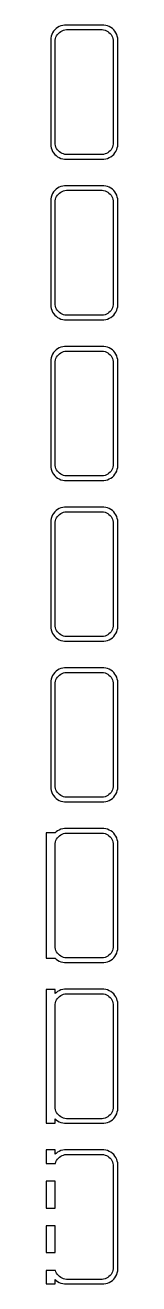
# Model space of a CAD drawing. Header units: metres. Extents: x -13 to 11, y 788 to 1588.
# Drawn here: x -12.8 to 11.2, y 1165.5 to 1588.5 of the extents above; entities that cross this region are included whole.
import ezdxf

# ---------------------------------------------------------------- set-up
doc = ezdxf.new("R2010")
doc.units = ezdxf.units.M

msp = doc.modelspace()

# ---------------------------------------------------------------- linework, layer by layer
for p, q in [((-10.2951, 1586.44), (-10.6315, 1585.91)), ((-9.89484, 1586.92), (-10.2951, 1586.44)), ((-9.43712, 1587.35), (-9.89484, 1586.92)), ((-8.92912, 1587.72), (-9.43712, 1587.35)), ((-8.37889, 1588.02), (-8.92912, 1587.72)), ((-7.79507, 1588.26), (-8.37889, 1588.02)), ((-8.29968, 1586.08), (-7.8933, 1586.38)), ((-7.8933, 1586.38), (-7.45311, 1586.62)), ((-7.1869, 1588.41), (-7.79507, 1588.26)), ((-7.45311, 1586.62), (-6.98605, 1586.8)), ((-6.56395, 1588.49), (-7.1869, 1588.41)), ((-6.98605, 1586.8), (-6.49951, 1586.93)), ((6.56395, 1588.49), (-6.56395, 1588.49)), ((-6.49951, 1586.93), (-6.00116, 1586.99)), ((-6.00116, 1586.99), (6.00116, 1586.99)), ((6.00116, 1586.99), (6.49951, 1586.93)), ((6.49951, 1586.93), (6.98605, 1586.8)), ((7.1869, 1588.41), (6.56395, 1588.49)), ((6.98605, 1586.8), (7.45311, 1586.62)), ((7.79507, 1588.26), (7.1869, 1588.41)), ((7.45311, 1586.62), (7.8933, 1586.38)), ((8.37889, 1588.02), (7.79507, 1588.26)), ((7.8933, 1586.38), (8.29968, 1586.08)), ((8.92912, 1587.72), (8.37889, 1588.02)), ((9.43712, 1587.35), (8.92912, 1587.72)), ((9.89484, 1586.92), (9.43712, 1587.35)), ((10.2951, 1586.44), (9.89484, 1586.92)), ((10.6315, 1585.91), (10.2951, 1586.44)), ((-11.2106, 1584.13), (-11.25, 1583.5)), ((-11.25, 1583.5), (-11.25, 1548.5)), ((-11.0929, 1584.74), (-11.2106, 1584.13)), ((-10.8989, 1585.34), (-11.0929, 1584.74)), ((-10.6315, 1585.91), (-10.8989, 1585.34)), ((-9.75, 1583), (-9.71844, 1583.5)), ((-9.75, 1549), (-9.75, 1583)), ((-9.71844, 1583.5), (-9.62433, 1583.99)), ((-9.62433, 1583.99), (-9.4691, 1584.47)), ((-9.4691, 1584.47), (-9.25522, 1584.93)), ((-9.25522, 1584.93), (-8.98605, 1585.35)), ((-8.98605, 1585.35), (-8.66586, 1585.74)), ((-8.66586, 1585.74), (-8.29968, 1586.08)), ((8.29968, 1586.08), (8.66586, 1585.74)), ((8.66586, 1585.74), (8.98605, 1585.35)), ((8.98605, 1585.35), (9.25522, 1584.93)), ((9.25522, 1584.93), (9.4691, 1584.47)), ((9.4691, 1584.47), (9.62433, 1583.99)), ((9.62433, 1583.99), (9.71844, 1583.5)), ((9.71844, 1583.5), (9.75, 1583)), ((9.75, 1583), (9.75, 1549)), ((10.8989, 1585.34), (10.6315, 1585.91)), ((11.0929, 1584.74), (10.8989, 1585.34)), ((11.2106, 1584.13), (11.0929, 1584.74)), ((11.25, 1583.5), (11.2106, 1584.13)), ((11.25, 1548.5), (11.25, 1583.5)), ((-11.25, 1548.5), (-11.2106, 1547.87)), ((-9.71844, 1548.5), (-9.75, 1549)), ((-9.62433, 1548.01), (-9.71844, 1548.5)), ((9.71844, 1548.5), (9.62433, 1548.01)), ((9.75, 1549), (9.71844, 1548.5)), ((11.2106, 1547.87), (11.25, 1548.5)), ((-11.2106, 1547.87), (-11.0929, 1547.26)), ((-11.0929, 1547.26), (-10.8989, 1546.66)), ((-10.8989, 1546.66), (-10.6315, 1546.09)), ((-10.6315, 1546.09), (-10.2951, 1545.56)), ((-10.2951, 1545.56), (-9.89484, 1545.08)), ((-9.89484, 1545.08), (-9.43712, 1544.65)), ((-9.4691, 1547.53), (-9.62433, 1548.01)), ((-9.25522, 1547.07), (-9.4691, 1547.53)), ((-9.43712, 1544.65), (-8.92912, 1544.28)), ((-8.98605, 1546.65), (-9.25522, 1547.07)), ((-8.66586, 1546.26), (-8.98605, 1546.65)), ((-8.92912, 1544.28), (-8.37889, 1543.98)), ((-8.29968, 1545.92), (-8.66586, 1546.26)), ((-8.37889, 1543.98), (-7.79507, 1543.74)), ((-7.8933, 1545.62), (-8.29968, 1545.92)), ((-7.45311, 1545.38), (-7.8933, 1545.62)), ((-6.98605, 1545.2), (-7.45311, 1545.38)), ((-6.49951, 1545.07), (-6.98605, 1545.2)), ((-6.00116, 1545.01), (-6.49951, 1545.07)), ((6.00116, 1545.01), (-6.00116, 1545.01)), ((6.49951, 1545.07), (6.00116, 1545.01)), ((6.98605, 1545.2), (6.49951, 1545.07)), ((7.45311, 1545.38), (6.98605, 1545.2)), ((7.8933, 1545.62), (7.45311, 1545.38)), ((7.79507, 1543.74), (8.37889, 1543.98)), ((8.29968, 1545.92), (7.8933, 1545.62)), ((8.66586, 1546.26), (8.29968, 1545.92)), ((8.37889, 1543.98), (8.92912, 1544.28)), ((8.98605, 1546.65), (8.66586, 1546.26)), ((8.92912, 1544.28), (9.43712, 1544.65)), ((9.25522, 1547.07), (8.98605, 1546.65)), ((9.4691, 1547.53), (9.25522, 1547.07)), ((9.43712, 1544.65), (9.89484, 1545.08)), ((9.62433, 1548.01), (9.4691, 1547.53)), ((9.89484, 1545.08), (10.2951, 1545.56)), ((10.2951, 1545.56), (10.6315, 1546.09)), ((10.6315, 1546.09), (10.8989, 1546.66)), ((10.8989, 1546.66), (11.0929, 1547.26)), ((11.0929, 1547.26), (11.2106, 1547.87)), ((-7.79507, 1543.74), (-7.1869, 1543.59)), ((-7.1869, 1543.59), (-6.56395, 1543.51)), ((-6.56395, 1543.51), (6.56395, 1543.51)), ((6.56395, 1543.51), (7.1869, 1543.59)), ((7.1869, 1543.59), (7.79507, 1543.74)), ((-10.8989, 1531.34), (-11.0929, 1530.74)), ((-10.6315, 1531.91), (-10.8989, 1531.34)), ((-10.2951, 1532.44), (-10.6315, 1531.91)), ((-9.89484, 1532.92), (-10.2951, 1532.44)), ((-9.43712, 1533.35), (-9.89484, 1532.92)), ((-8.92912, 1533.72), (-9.43712, 1533.35)), ((-9.25522, 1530.93), (-8.98605, 1531.35)), ((-8.98605, 1531.35), (-8.66586, 1531.74)), ((-8.37889, 1534.02), (-8.92912, 1533.72)), ((-8.66586, 1531.74), (-8.29968, 1532.08)), ((-7.79507, 1534.26), (-8.37889, 1534.02)), ((-8.29968, 1532.08), (-7.8933, 1532.38)), ((-7.8933, 1532.38), (-7.45311, 1532.62)), ((-7.1869, 1534.41), (-7.79507, 1534.26)), ((-7.45311, 1532.62), (-6.98605, 1532.8)), ((-6.56395, 1534.49), (-7.1869, 1534.41)), ((-6.98605, 1532.8), (-6.49951, 1532.93)), ((6.56395, 1534.49), (-6.56395, 1534.49)), ((-6.49951, 1532.93), (-6.00116, 1532.99)), ((-6.00116, 1532.99), (6.00116, 1532.99)), ((6.00116, 1532.99), (6.49951, 1532.93)), ((6.49951, 1532.93), (6.98605, 1532.8)), ((7.1869, 1534.41), (6.56395, 1534.49)), ((6.98605, 1532.8), (7.45311, 1532.62)), ((7.79507, 1534.26), (7.1869, 1534.41)), ((7.45311, 1532.62), (7.8933, 1532.38)), ((8.37889, 1534.02), (7.79507, 1534.26)), ((7.8933, 1532.38), (8.29968, 1532.08)), ((8.29968, 1532.08), (8.66586, 1531.74)), ((8.92912, 1533.72), (8.37889, 1534.02)), ((8.66586, 1531.74), (8.98605, 1531.35)), ((9.43712, 1533.35), (8.92912, 1533.72)), ((8.98605, 1531.35), (9.25522, 1530.93)), ((9.89484, 1532.92), (9.43712, 1533.35)), ((10.2951, 1532.44), (9.89484, 1532.92)), ((10.6315, 1531.91), (10.2951, 1532.44)), ((10.8989, 1531.34), (10.6315, 1531.91)), ((11.0929, 1530.74), (10.8989, 1531.34)), ((-11.2106, 1530.13), (-11.25, 1529.5)), ((-11.25, 1529.5), (-11.25, 1494.5)), ((-11.0929, 1530.74), (-11.2106, 1530.13)), ((-9.75, 1529), (-9.71844, 1529.5)), ((-9.75, 1495), (-9.75, 1529)), ((-9.71844, 1529.5), (-9.62433, 1529.99)), ((-9.62433, 1529.99), (-9.4691, 1530.47)), ((-9.4691, 1530.47), (-9.25522, 1530.93)), ((9.25522, 1530.93), (9.4691, 1530.47)), ((9.4691, 1530.47), (9.62433, 1529.99)), ((9.62433, 1529.99), (9.71844, 1529.5)), ((9.71844, 1529.5), (9.75, 1529)), ((9.75, 1529), (9.75, 1495)), ((11.2106, 1530.13), (11.0929, 1530.74)), ((11.25, 1529.5), (11.2106, 1530.13)), ((11.25, 1494.5), (11.25, 1529.5)), ((-11.25, 1494.5), (-11.2106, 1493.87)), ((-11.2106, 1493.87), (-11.0929, 1493.26)), ((-11.0929, 1493.26), (-10.8989, 1492.66)), ((-9.71844, 1494.5), (-9.75, 1495)), ((-9.62433, 1494.01), (-9.71844, 1494.5)), ((-9.4691, 1493.53), (-9.62433, 1494.01)), ((-9.25522, 1493.07), (-9.4691, 1493.53)), ((9.4691, 1493.53), (9.25522, 1493.07)), ((9.62433, 1494.01), (9.4691, 1493.53)), ((9.71844, 1494.5), (9.62433, 1494.01)), ((9.75, 1495), (9.71844, 1494.5)), ((10.8989, 1492.66), (11.0929, 1493.26)), ((11.0929, 1493.26), (11.2106, 1493.87)), ((11.2106, 1493.87), (11.25, 1494.5)), ((-10.8989, 1492.66), (-10.6315, 1492.09)), ((-10.6315, 1492.09), (-10.2951, 1491.56)), ((-10.2951, 1491.56), (-9.89484, 1491.08)), ((-9.89484, 1491.08), (-9.43712, 1490.65)), ((-9.43712, 1490.65), (-8.92912, 1490.28)), ((-8.98605, 1492.65), (-9.25522, 1493.07)), ((-8.66586, 1492.26), (-8.98605, 1492.65)), ((-8.92912, 1490.28), (-8.37889, 1489.98)), ((-8.29968, 1491.92), (-8.66586, 1492.26)), ((-8.37889, 1489.98), (-7.79507, 1489.74)), ((-7.8933, 1491.62), (-8.29968, 1491.92)), ((-7.45311, 1491.38), (-7.8933, 1491.62)), ((-7.79507, 1489.74), (-7.1869, 1489.59)), ((-6.98605, 1491.2), (-7.45311, 1491.38)), ((-7.1869, 1489.59), (-6.56395, 1489.51)), ((-6.49951, 1491.07), (-6.98605, 1491.2)), ((-6.56395, 1489.51), (6.56395, 1489.51)), ((-6.00116, 1491.01), (-6.49951, 1491.07)), ((6.00116, 1491.01), (-6.00116, 1491.01)), ((6.49951, 1491.07), (6.00116, 1491.01)), ((6.98605, 1491.2), (6.49951, 1491.07)), ((6.56395, 1489.51), (7.1869, 1489.59)), ((7.45311, 1491.38), (6.98605, 1491.2)), ((7.1869, 1489.59), (7.79507, 1489.74)), ((7.8933, 1491.62), (7.45311, 1491.38)), ((7.79507, 1489.74), (8.37889, 1489.98)), ((8.29968, 1491.92), (7.8933, 1491.62)), ((8.66586, 1492.26), (8.29968, 1491.92)), ((8.37889, 1489.98), (8.92912, 1490.28)), ((8.98605, 1492.65), (8.66586, 1492.26)), ((8.92912, 1490.28), (9.43712, 1490.65)), ((9.25522, 1493.07), (8.98605, 1492.65)), ((9.43712, 1490.65), (9.89484, 1491.08)), ((9.89484, 1491.08), (10.2951, 1491.56)), ((10.2951, 1491.56), (10.6315, 1492.09)), ((10.6315, 1492.09), (10.8989, 1492.66)), ((-6.56395, 1480.49), (-7.1869, 1480.41)), ((6.56395, 1480.49), (-6.56395, 1480.49)), ((7.1869, 1480.41), (6.56395, 1480.49)), ((-11.0929, 1476.74), (-11.2106, 1476.13)), ((-10.8989, 1477.34), (-11.0929, 1476.74)), ((-10.6315, 1477.91), (-10.8989, 1477.34)), ((-10.2951, 1478.44), (-10.6315, 1477.91)), ((-9.89484, 1478.92), (-10.2951, 1478.44)), ((-9.43712, 1479.35), (-9.89484, 1478.92)), ((-9.62433, 1475.99), (-9.4691, 1476.47)), ((-9.4691, 1476.47), (-9.25522, 1476.93)), ((-8.92912, 1479.72), (-9.43712, 1479.35)), ((-9.25522, 1476.93), (-8.98605, 1477.35)), ((-8.98605, 1477.35), (-8.66586, 1477.74)), ((-8.37889, 1480.02), (-8.92912, 1479.72)), ((-8.66586, 1477.74), (-8.29968, 1478.08)), ((-7.79507, 1480.26), (-8.37889, 1480.02)), ((-8.29968, 1478.08), (-7.8933, 1478.38)), ((-7.8933, 1478.38), (-7.45311, 1478.62)), ((-7.1869, 1480.41), (-7.79507, 1480.26)), ((-7.45311, 1478.62), (-6.98605, 1478.8)), ((-6.98605, 1478.8), (-6.49951, 1478.93)), ((-6.49951, 1478.93), (-6.00116, 1478.99)), ((-6.00116, 1478.99), (6.00116, 1478.99)), ((6.00116, 1478.99), (6.49951, 1478.93)), ((6.49951, 1478.93), (6.98605, 1478.8)), ((6.98605, 1478.8), (7.45311, 1478.62)), ((7.79507, 1480.26), (7.1869, 1480.41)), ((7.45311, 1478.62), (7.8933, 1478.38)), ((8.37889, 1480.02), (7.79507, 1480.26)), ((7.8933, 1478.38), (8.29968, 1478.08)), ((8.29968, 1478.08), (8.66586, 1477.74)), ((8.92912, 1479.72), (8.37889, 1480.02)), ((8.66586, 1477.74), (8.98605, 1477.35)), ((9.43712, 1479.35), (8.92912, 1479.72)), ((8.98605, 1477.35), (9.25522, 1476.93)), ((9.25522, 1476.93), (9.4691, 1476.47)), ((9.89484, 1478.92), (9.43712, 1479.35)), ((9.4691, 1476.47), (9.62433, 1475.99)), ((10.2951, 1478.44), (9.89484, 1478.92)), ((10.6315, 1477.91), (10.2951, 1478.44)), ((10.8989, 1477.34), (10.6315, 1477.91)), ((11.0929, 1476.74), (10.8989, 1477.34)), ((11.2106, 1476.13), (11.0929, 1476.74)), ((-11.2106, 1476.13), (-11.25, 1475.5)), ((-11.25, 1475.5), (-11.25, 1440.5)), ((-9.75, 1475), (-9.71844, 1475.5)), ((-9.75, 1441), (-9.75, 1475)), ((-9.71844, 1475.5), (-9.62433, 1475.99)), ((9.62433, 1475.99), (9.71844, 1475.5)), ((9.71844, 1475.5), (9.75, 1475)), ((9.75, 1475), (9.75, 1441)), ((11.25, 1475.5), (11.2106, 1476.13)), ((11.25, 1440.5), (11.25, 1475.5)), ((-11.25, 1440.5), (-11.2106, 1439.87)), ((-11.2106, 1439.87), (-11.0929, 1439.26)), ((-11.0929, 1439.26), (-10.8989, 1438.66)), ((-10.8989, 1438.66), (-10.6315, 1438.09)), ((-9.71844, 1440.5), (-9.75, 1441)), ((-9.62433, 1440.01), (-9.71844, 1440.5)), ((-9.4691, 1439.53), (-9.62433, 1440.01)), ((-9.25522, 1439.07), (-9.4691, 1439.53)), ((-8.98605, 1438.65), (-9.25522, 1439.07)), ((-8.66586, 1438.26), (-8.98605, 1438.65)), ((-8.29968, 1437.92), (-8.66586, 1438.26)), ((8.66586, 1438.26), (8.29968, 1437.92)), ((8.98605, 1438.65), (8.66586, 1438.26)), ((9.25522, 1439.07), (8.98605, 1438.65)), ((9.4691, 1439.53), (9.25522, 1439.07)), ((9.62433, 1440.01), (9.4691, 1439.53)), ((9.71844, 1440.5), (9.62433, 1440.01)), ((9.75, 1441), (9.71844, 1440.5)), ((10.6315, 1438.09), (10.8989, 1438.66)), ((10.8989, 1438.66), (11.0929, 1439.26)), ((11.0929, 1439.26), (11.2106, 1439.87)), ((11.2106, 1439.87), (11.25, 1440.5)), ((-10.6315, 1438.09), (-10.2951, 1437.56)), ((-10.2951, 1437.56), (-9.89484, 1437.08)), ((-9.89484, 1437.08), (-9.43712, 1436.65)), ((-9.43712, 1436.65), (-8.92912, 1436.28)), ((-8.92912, 1436.28), (-8.37889, 1435.98)), ((-8.37889, 1435.98), (-7.79507, 1435.74)), ((-7.8933, 1437.62), (-8.29968, 1437.92)), ((-7.45311, 1437.38), (-7.8933, 1437.62)), ((-7.79507, 1435.74), (-7.1869, 1435.59)), ((-6.98605, 1437.2), (-7.45311, 1437.38)), ((-7.1869, 1435.59), (-6.56395, 1435.51)), ((-6.49951, 1437.07), (-6.98605, 1437.2)), ((-6.56395, 1435.51), (6.56395, 1435.51)), ((-6.00116, 1437.01), (-6.49951, 1437.07)), ((6.00116, 1437.01), (-6.00116, 1437.01)), ((6.49951, 1437.07), (6.00116, 1437.01)), ((6.98605, 1437.2), (6.49951, 1437.07)), ((6.56395, 1435.51), (7.1869, 1435.59)), ((7.45311, 1437.38), (6.98605, 1437.2)), ((7.1869, 1435.59), (7.79507, 1435.74)), ((7.8933, 1437.62), (7.45311, 1437.38)), ((7.79507, 1435.74), (8.37889, 1435.98)), ((8.29968, 1437.92), (7.8933, 1437.62)), ((8.37889, 1435.98), (8.92912, 1436.28)), ((8.92912, 1436.28), (9.43712, 1436.65)), ((9.43712, 1436.65), (9.89484, 1437.08)), ((9.89484, 1437.08), (10.2951, 1437.56)), ((10.2951, 1437.56), (10.6315, 1438.09)), ((-8.92912, 1425.72), (-9.43712, 1425.35)), ((-8.37889, 1426.02), (-8.92912, 1425.72)), ((-7.79507, 1426.26), (-8.37889, 1426.02)), ((-7.1869, 1426.41), (-7.79507, 1426.26)), ((-6.56395, 1426.49), (-7.1869, 1426.41)), ((6.56395, 1426.49), (-6.56395, 1426.49)), ((7.1869, 1426.41), (6.56395, 1426.49)), ((7.79507, 1426.26), (7.1869, 1426.41)), ((8.37889, 1426.02), (7.79507, 1426.26)), ((8.92912, 1425.72), (8.37889, 1426.02)), ((9.43712, 1425.35), (8.92912, 1425.72)), ((-11.2106, 1422.13), (-11.25, 1421.5)), ((-11.25, 1421.5), (-11.25, 1386.5)), ((-11.0929, 1422.74), (-11.2106, 1422.13)), ((-10.8989, 1423.34), (-11.0929, 1422.74)), ((-10.6315, 1423.91), (-10.8989, 1423.34)), ((-10.2951, 1424.44), (-10.6315, 1423.91)), ((-9.89484, 1424.92), (-10.2951, 1424.44)), ((-9.43712, 1425.35), (-9.89484, 1424.92)), ((-9.75, 1421), (-9.71844, 1421.5)), ((-9.71844, 1421.5), (-9.62433, 1421.99)), ((-9.62433, 1421.99), (-9.4691, 1422.47)), ((-9.4691, 1422.47), (-9.25522, 1422.93)), ((-9.25522, 1422.93), (-8.98605, 1423.35)), ((-8.98605, 1423.35), (-8.66586, 1423.74)), ((-8.66586, 1423.74), (-8.29968, 1424.08)), ((-8.29968, 1424.08), (-7.8933, 1424.38)), ((-7.8933, 1424.38), (-7.45311, 1424.62)), ((-7.45311, 1424.62), (-6.98605, 1424.8)), ((-6.98605, 1424.8), (-6.49951, 1424.93)), ((-6.49951, 1424.93), (-6.00116, 1424.99)), ((-6.00116, 1424.99), (6.00116, 1424.99)), ((6.00116, 1424.99), (6.49951, 1424.93)), ((6.49951, 1424.93), (6.98605, 1424.8)), ((6.98605, 1424.8), (7.45311, 1424.62)), ((7.45311, 1424.62), (7.8933, 1424.38)), ((7.8933, 1424.38), (8.29968, 1424.08)), ((8.29968, 1424.08), (8.66586, 1423.74)), ((8.66586, 1423.74), (8.98605, 1423.35)), ((8.98605, 1423.35), (9.25522, 1422.93)), ((9.25522, 1422.93), (9.4691, 1422.47)), ((9.89484, 1424.92), (9.43712, 1425.35)), ((9.4691, 1422.47), (9.62433, 1421.99)), ((9.62433, 1421.99), (9.71844, 1421.5)), ((9.71844, 1421.5), (9.75, 1421)), ((10.2951, 1424.44), (9.89484, 1424.92)), ((10.6315, 1423.91), (10.2951, 1424.44)), ((10.8989, 1423.34), (10.6315, 1423.91)), ((11.0929, 1422.74), (10.8989, 1423.34)), ((11.2106, 1422.13), (11.0929, 1422.74)), ((11.25, 1421.5), (11.2106, 1422.13)), ((11.25, 1386.5), (11.25, 1421.5)), ((-9.75, 1387), (-9.75, 1421)), ((9.75, 1421), (9.75, 1387)), ((-11.25, 1386.5), (-11.2106, 1385.87)), ((-11.2106, 1385.87), (-11.0929, 1385.26)), ((-11.0929, 1385.26), (-10.8989, 1384.66)), ((-10.8989, 1384.66), (-10.6315, 1384.09)), ((-10.6315, 1384.09), (-10.2951, 1383.56)), ((-10.2951, 1383.56), (-9.89484, 1383.08)), ((-9.71844, 1386.5), (-9.75, 1387)), ((-9.62433, 1386.01), (-9.71844, 1386.5)), ((-9.4691, 1385.53), (-9.62433, 1386.01)), ((-9.25522, 1385.07), (-9.4691, 1385.53)), ((-8.98605, 1384.65), (-9.25522, 1385.07)), ((-8.66586, 1384.26), (-8.98605, 1384.65)), ((-8.29968, 1383.92), (-8.66586, 1384.26)), ((-7.8933, 1383.62), (-8.29968, 1383.92)), ((-7.45311, 1383.38), (-7.8933, 1383.62)), ((-6.98605, 1383.2), (-7.45311, 1383.38)), ((-6.49951, 1383.07), (-6.98605, 1383.2)), ((6.98605, 1383.2), (6.49951, 1383.07)), ((7.45311, 1383.38), (6.98605, 1383.2)), ((7.8933, 1383.62), (7.45311, 1383.38)), ((8.29968, 1383.92), (7.8933, 1383.62)), ((8.66586, 1384.26), (8.29968, 1383.92)), ((8.98605, 1384.65), (8.66586, 1384.26)), ((9.25522, 1385.07), (8.98605, 1384.65)), ((9.4691, 1385.53), (9.25522, 1385.07)), ((9.62433, 1386.01), (9.4691, 1385.53)), ((9.71844, 1386.5), (9.62433, 1386.01)), ((9.75, 1387), (9.71844, 1386.5)), ((9.89484, 1383.08), (10.2951, 1383.56)), ((10.2951, 1383.56), (10.6315, 1384.09)), ((10.6315, 1384.09), (10.8989, 1384.66)), ((10.8989, 1384.66), (11.0929, 1385.26)), ((11.0929, 1385.26), (11.2106, 1385.87)), ((11.2106, 1385.87), (11.25, 1386.5)), ((-9.89484, 1383.08), (-9.43712, 1382.65)), ((-9.43712, 1382.65), (-8.92912, 1382.28)), ((-8.92912, 1382.28), (-8.37889, 1381.98)), ((-8.37889, 1381.98), (-7.79507, 1381.74)), ((-7.79507, 1381.74), (-7.1869, 1381.59)), ((-7.1869, 1381.59), (-6.56395, 1381.51)), ((-6.56395, 1381.51), (6.56395, 1381.51)), ((-6.00116, 1383.01), (-6.49951, 1383.07)), ((6.00116, 1383.01), (-6.00116, 1383.01)), ((6.49951, 1383.07), (6.00116, 1383.01)), ((6.56395, 1381.51), (7.1869, 1381.59)), ((7.1869, 1381.59), (7.79507, 1381.74)), ((7.79507, 1381.74), (8.37889, 1381.98)), ((8.37889, 1381.98), (8.92912, 1382.28)), ((8.92912, 1382.28), (9.43712, 1382.65)), ((9.43712, 1382.65), (9.89484, 1383.08)), ((-9.89484, 1370.92), (-10.2951, 1370.44)), ((-9.43712, 1371.35), (-9.89484, 1370.92)), ((-8.92912, 1371.72), (-9.43712, 1371.35)), ((-8.37889, 1372.02), (-8.92912, 1371.72)), ((-7.79507, 1372.26), (-8.37889, 1372.02)), ((-7.8933, 1370.38), (-7.45311, 1370.62)), ((-7.1869, 1372.41), (-7.79507, 1372.26)), ((-7.45311, 1370.62), (-6.98605, 1370.8)), ((-6.56395, 1372.49), (-7.1869, 1372.41)), ((-6.98605, 1370.8), (-6.49951, 1370.93)), ((6.56395, 1372.49), (-6.56395, 1372.49)), ((-6.49951, 1370.93), (-6.00116, 1370.99)), ((-6.00116, 1370.99), (6.00116, 1370.99)), ((6.00116, 1370.99), (6.49951, 1370.93)), ((6.49951, 1370.93), (6.98605, 1370.8)), ((7.1869, 1372.41), (6.56395, 1372.49)), ((6.98605, 1370.8), (7.45311, 1370.62)), ((7.79507, 1372.26), (7.1869, 1372.41)), ((7.45311, 1370.62), (7.8933, 1370.38)), ((8.37889, 1372.02), (7.79507, 1372.26)), ((8.92912, 1371.72), (8.37889, 1372.02)), ((9.43712, 1371.35), (8.92912, 1371.72)), ((9.89484, 1370.92), (9.43712, 1371.35)), ((10.2951, 1370.44), (9.89484, 1370.92)), ((-11.2106, 1368.13), (-11.25, 1367.5)), ((-11.25, 1367.5), (-11.25, 1332.5)), ((-11.0929, 1368.74), (-11.2106, 1368.13)), ((-10.8989, 1369.34), (-11.0929, 1368.74)), ((-10.6315, 1369.91), (-10.8989, 1369.34)), ((-10.2951, 1370.44), (-10.6315, 1369.91)), ((-9.75, 1367), (-9.71844, 1367.5)), ((-9.75, 1333), (-9.75, 1367)), ((-9.71844, 1367.5), (-9.62433, 1367.99)), ((-9.62433, 1367.99), (-9.4691, 1368.47)), ((-9.4691, 1368.47), (-9.25522, 1368.93)), ((-9.25522, 1368.93), (-8.98605, 1369.35)), ((-8.98605, 1369.35), (-8.66586, 1369.74)), ((-8.66586, 1369.74), (-8.29968, 1370.08)), ((-8.29968, 1370.08), (-7.8933, 1370.38)), ((7.8933, 1370.38), (8.29968, 1370.08)), ((8.29968, 1370.08), (8.66586, 1369.74)), ((8.66586, 1369.74), (8.98605, 1369.35)), ((8.98605, 1369.35), (9.25522, 1368.93)), ((9.25522, 1368.93), (9.4691, 1368.47)), ((9.4691, 1368.47), (9.62433, 1367.99)), ((9.62433, 1367.99), (9.71844, 1367.5)), ((9.71844, 1367.5), (9.75, 1367)), ((9.75, 1367), (9.75, 1333)), ((10.6315, 1369.91), (10.2951, 1370.44)), ((10.8989, 1369.34), (10.6315, 1369.91)), ((11.0929, 1368.74), (10.8989, 1369.34)), ((11.2106, 1368.13), (11.0929, 1368.74)), ((11.25, 1367.5), (11.2106, 1368.13)), ((11.25, 1332.5), (11.25, 1367.5)), ((-11.25, 1332.5), (-11.2106, 1331.87)), ((-9.71844, 1332.5), (-9.75, 1333)), ((-9.62433, 1332.01), (-9.71844, 1332.5)), ((9.71844, 1332.5), (9.62433, 1332.01)), ((9.75, 1333), (9.71844, 1332.5)), ((11.2106, 1331.87), (11.25, 1332.5)), ((-11.2106, 1331.87), (-11.0929, 1331.26)), ((-11.0929, 1331.26), (-10.8989, 1330.66)), ((-10.8989, 1330.66), (-10.6315, 1330.09)), ((-10.6315, 1330.09), (-10.2951, 1329.56)), ((-10.2951, 1329.56), (-9.89484, 1329.08)), ((-9.89484, 1329.08), (-9.43712, 1328.65)), ((-9.4691, 1331.53), (-9.62433, 1332.01)), ((-9.25522, 1331.07), (-9.4691, 1331.53)), ((-9.43712, 1328.65), (-8.92912, 1328.28)), ((-8.98605, 1330.65), (-9.25522, 1331.07)), ((-8.66586, 1330.26), (-8.98605, 1330.65)), ((-8.92912, 1328.28), (-8.37889, 1327.98)), ((-8.29968, 1329.92), (-8.66586, 1330.26)), ((-7.8933, 1329.62), (-8.29968, 1329.92)), ((-7.45311, 1329.38), (-7.8933, 1329.62)), ((-6.98605, 1329.2), (-7.45311, 1329.38)), ((-6.49951, 1329.07), (-6.98605, 1329.2)), ((-6.00116, 1329.01), (-6.49951, 1329.07)), ((6.00116, 1329.01), (-6.00116, 1329.01)), ((6.49951, 1329.07), (6.00116, 1329.01)), ((6.98605, 1329.2), (6.49951, 1329.07)), ((7.45311, 1329.38), (6.98605, 1329.2)), ((7.8933, 1329.62), (7.45311, 1329.38)), ((8.29968, 1329.92), (7.8933, 1329.62)), ((8.66586, 1330.26), (8.29968, 1329.92)), ((8.37889, 1327.98), (8.92912, 1328.28)), ((8.98605, 1330.65), (8.66586, 1330.26)), ((8.92912, 1328.28), (9.43712, 1328.65)), ((9.25522, 1331.07), (8.98605, 1330.65)), ((9.4691, 1331.53), (9.25522, 1331.07)), ((9.43712, 1328.65), (9.89484, 1329.08)), ((9.62433, 1332.01), (9.4691, 1331.53)), ((9.89484, 1329.08), (10.2951, 1329.56)), ((10.2951, 1329.56), (10.6315, 1330.09)), ((10.6315, 1330.09), (10.8989, 1330.66)), ((10.8989, 1330.66), (11.0929, 1331.26)), ((11.0929, 1331.26), (11.2106, 1331.87)), ((-8.37889, 1327.98), (-7.79507, 1327.74)), ((-7.79507, 1327.74), (-7.1869, 1327.59)), ((-7.1869, 1327.59), (-6.56395, 1327.51)), ((-6.56395, 1327.51), (6.56395, 1327.51)), ((6.56395, 1327.51), (7.1869, 1327.59)), ((7.1869, 1327.59), (7.79507, 1327.74)), ((7.79507, 1327.74), (8.37889, 1327.98)), ((-9.75, 1317.06), (-12.75, 1317.06)), ((-12.75, 1317.06), (-12.75, 1274.94)), ((-9.43712, 1317.35), (-9.75, 1317.06)), ((-8.92912, 1317.72), (-9.43712, 1317.35)), ((-8.98605, 1315.35), (-8.66586, 1315.74)), ((-8.37889, 1318.02), (-8.92912, 1317.72)), ((-8.66586, 1315.74), (-8.29968, 1316.08)), ((-7.79507, 1318.26), (-8.37889, 1318.02)), ((-8.29968, 1316.08), (-7.8933, 1316.38)), ((-7.8933, 1316.38), (-7.45311, 1316.62)), ((-7.1869, 1318.41), (-7.79507, 1318.26)), ((-7.45311, 1316.62), (-6.98605, 1316.8)), ((-6.56395, 1318.49), (-7.1869, 1318.41)), ((-6.98605, 1316.8), (-6.49951, 1316.93)), ((6.56395, 1318.49), (-6.56395, 1318.49)), ((-6.49951, 1316.93), (-6.00116, 1316.99)), ((-6.00116, 1316.99), (6.00116, 1316.99)), ((6.00116, 1316.99), (6.49951, 1316.93)), ((6.49951, 1316.93), (6.98605, 1316.8)), ((7.1869, 1318.41), (6.56395, 1318.49)), ((6.98605, 1316.8), (7.45311, 1316.62)), ((7.79507, 1318.26), (7.1869, 1318.41)), ((7.45311, 1316.62), (7.8933, 1316.38)), ((8.37889, 1318.02), (7.79507, 1318.26)), ((7.8933, 1316.38), (8.29968, 1316.08)), ((8.29968, 1316.08), (8.66586, 1315.74)), ((8.92912, 1317.72), (8.37889, 1318.02)), ((8.66586, 1315.74), (8.98605, 1315.35)), ((9.43712, 1317.35), (8.92912, 1317.72)), ((9.89484, 1316.92), (9.43712, 1317.35)), ((10.2951, 1316.44), (9.89484, 1316.92)), ((10.6315, 1315.91), (10.2951, 1316.44)), ((10.8989, 1315.34), (10.6315, 1315.91)), ((-9.75, 1313), (-9.71844, 1313.5)), ((-9.75, 1279), (-9.75, 1313)), ((-9.71844, 1313.5), (-9.62433, 1313.99)), ((-9.62433, 1313.99), (-9.4691, 1314.47)), ((-9.4691, 1314.47), (-9.25522, 1314.93)), ((-9.25522, 1314.93), (-8.98605, 1315.35)), ((8.98605, 1315.35), (9.25522, 1314.93)), ((9.25522, 1314.93), (9.4691, 1314.47)), ((9.4691, 1314.47), (9.62433, 1313.99)), ((9.62433, 1313.99), (9.71844, 1313.5)), ((9.71844, 1313.5), (9.75, 1313)), ((9.75, 1313), (9.75, 1279)), ((11.0929, 1314.74), (10.8989, 1315.34)), ((11.2106, 1314.13), (11.0929, 1314.74)), ((11.25, 1313.5), (11.2106, 1314.13)), ((11.25, 1278.5), (11.25, 1313.5)), ((-9.71844, 1278.5), (-9.75, 1279)), ((-9.62433, 1278.01), (-9.71844, 1278.5)), ((-9.4691, 1277.53), (-9.62433, 1278.01)), ((-9.25522, 1277.07), (-9.4691, 1277.53)), ((9.4691, 1277.53), (9.25522, 1277.07)), ((9.62433, 1278.01), (9.4691, 1277.53)), ((9.71844, 1278.5), (9.62433, 1278.01)), ((9.75, 1279), (9.71844, 1278.5)), ((11.0929, 1277.26), (11.2106, 1277.87)), ((11.2106, 1277.87), (11.25, 1278.5)), ((-12.75, 1274.94), (-9.75, 1274.94)), ((-9.75, 1274.94), (-9.43712, 1274.65)), ((-9.43712, 1274.65), (-8.92912, 1274.28)), ((-8.98605, 1276.65), (-9.25522, 1277.07)), ((-8.66586, 1276.26), (-8.98605, 1276.65)), ((-8.92912, 1274.28), (-8.37889, 1273.98)), ((-8.29968, 1275.92), (-8.66586, 1276.26)), ((-8.37889, 1273.98), (-7.79507, 1273.74)), ((-7.8933, 1275.62), (-8.29968, 1275.92)), ((-7.45311, 1275.38), (-7.8933, 1275.62)), ((-7.79507, 1273.74), (-7.1869, 1273.59)), ((-6.98605, 1275.2), (-7.45311, 1275.38)), ((-7.1869, 1273.59), (-6.56395, 1273.51)), ((-6.49951, 1275.07), (-6.98605, 1275.2)), ((-6.56395, 1273.51), (6.56395, 1273.51)), ((-6.00116, 1275.01), (-6.49951, 1275.07)), ((6.00116, 1275.01), (-6.00116, 1275.01)), ((6.49951, 1275.07), (6.00116, 1275.01)), ((6.98605, 1275.2), (6.49951, 1275.07)), ((6.56395, 1273.51), (7.1869, 1273.59)), ((7.45311, 1275.38), (6.98605, 1275.2)), ((7.1869, 1273.59), (7.79507, 1273.74)), ((7.8933, 1275.62), (7.45311, 1275.38)), ((7.79507, 1273.74), (8.37889, 1273.98)), ((8.29968, 1275.92), (7.8933, 1275.62)), ((8.66586, 1276.26), (8.29968, 1275.92)), ((8.37889, 1273.98), (8.92912, 1274.28)), ((8.98605, 1276.65), (8.66586, 1276.26)), ((8.92912, 1274.28), (9.43712, 1274.65)), ((9.25522, 1277.07), (8.98605, 1276.65)), ((9.43712, 1274.65), (9.89484, 1275.08)), ((9.89484, 1275.08), (10.2951, 1275.56)), ((10.2951, 1275.56), (10.6315, 1276.09)), ((10.6315, 1276.09), (10.8989, 1276.66)), ((10.8989, 1276.66), (11.0929, 1277.26)), ((-9.75, 1264.47), (-12.75, 1264.47)), ((-12.75, 1264.47), (-12.75, 1219.53)), ((-9.75, 1263.06), (-9.75, 1264.47)), ((-9.43712, 1263.35), (-9.75, 1263.06)), ((-9.4691, 1260.47), (-9.25522, 1260.93)), ((-8.92912, 1263.72), (-9.43712, 1263.35)), ((-9.25522, 1260.93), (-8.98605, 1261.35)), ((-8.98605, 1261.35), (-8.66586, 1261.74)), ((-8.37889, 1264.02), (-8.92912, 1263.72)), ((-8.66586, 1261.74), (-8.29968, 1262.08)), ((-7.79507, 1264.26), (-8.37889, 1264.02)), ((-8.29968, 1262.08), (-7.8933, 1262.38)), ((-7.8933, 1262.38), (-7.45311, 1262.62)), ((-7.1869, 1264.41), (-7.79507, 1264.26)), ((-7.45311, 1262.62), (-6.98605, 1262.8)), ((-6.56395, 1264.49), (-7.1869, 1264.41)), ((-6.98605, 1262.8), (-6.49951, 1262.93)), ((6.56395, 1264.49), (-6.56395, 1264.49)), ((-6.49951, 1262.93), (-6.00116, 1262.99)), ((-6.00116, 1262.99), (6.00116, 1262.99)), ((6.00116, 1262.99), (6.49951, 1262.93)), ((6.49951, 1262.93), (6.98605, 1262.8)), ((7.1869, 1264.41), (6.56395, 1264.49)), ((6.98605, 1262.8), (7.45311, 1262.62)), ((7.79507, 1264.26), (7.1869, 1264.41)), ((7.45311, 1262.62), (7.8933, 1262.38)), ((8.37889, 1264.02), (7.79507, 1264.26)), ((7.8933, 1262.38), (8.29968, 1262.08)), ((8.29968, 1262.08), (8.66586, 1261.74)), ((8.92912, 1263.72), (8.37889, 1264.02)), ((8.66586, 1261.74), (8.98605, 1261.35)), ((9.43712, 1263.35), (8.92912, 1263.72)), ((8.98605, 1261.35), (9.25522, 1260.93)), ((9.25522, 1260.93), (9.4691, 1260.47)), ((9.89484, 1262.92), (9.43712, 1263.35)), ((10.2951, 1262.44), (9.89484, 1262.92)), ((10.6315, 1261.91), (10.2951, 1262.44)), ((10.8989, 1261.34), (10.6315, 1261.91)), ((11.0929, 1260.74), (10.8989, 1261.34)), ((11.2106, 1260.13), (11.0929, 1260.74)), ((-9.75, 1259), (-9.71844, 1259.5)), ((-9.75, 1225), (-9.75, 1259)), ((-9.71844, 1259.5), (-9.62433, 1259.99)), ((-9.62433, 1259.99), (-9.4691, 1260.47)), ((9.4691, 1260.47), (9.62433, 1259.99)), ((9.62433, 1259.99), (9.71844, 1259.5)), ((9.71844, 1259.5), (9.75, 1259)), ((9.75, 1259), (9.75, 1225)), ((11.25, 1259.5), (11.2106, 1260.13)), ((11.25, 1224.5), (11.25, 1259.5)), ((-9.71844, 1224.5), (-9.75, 1225)), ((-9.62433, 1224.01), (-9.71844, 1224.5)), ((-9.4691, 1223.53), (-9.62433, 1224.01)), ((-9.25522, 1223.07), (-9.4691, 1223.53)), ((-8.98605, 1222.65), (-9.25522, 1223.07)), ((-8.66586, 1222.26), (-8.98605, 1222.65)), ((8.98605, 1222.65), (8.66586, 1222.26)), ((9.25522, 1223.07), (8.98605, 1222.65)), ((9.4691, 1223.53), (9.25522, 1223.07)), ((9.62433, 1224.01), (9.4691, 1223.53)), ((9.71844, 1224.5), (9.62433, 1224.01)), ((9.75, 1225), (9.71844, 1224.5)), ((10.6315, 1222.09), (10.8989, 1222.66)), ((10.8989, 1222.66), (11.0929, 1223.26)), ((11.0929, 1223.26), (11.2106, 1223.87)), ((11.2106, 1223.87), (11.25, 1224.5)), ((-12.75, 1219.53), (-9.75, 1219.53)), ((-9.75, 1219.53), (-9.75, 1220.94)), ((-9.75, 1220.94), (-9.43712, 1220.65)), ((-9.43712, 1220.65), (-8.92912, 1220.28)), ((-8.92912, 1220.28), (-8.37889, 1219.98)), ((-8.29968, 1221.92), (-8.66586, 1222.26)), ((-8.37889, 1219.98), (-7.79507, 1219.74)), ((-7.8933, 1221.62), (-8.29968, 1221.92)), ((-7.45311, 1221.38), (-7.8933, 1221.62)), ((-7.79507, 1219.74), (-7.1869, 1219.59)), ((-6.98605, 1221.2), (-7.45311, 1221.38)), ((-7.1869, 1219.59), (-6.56395, 1219.51)), ((-6.49951, 1221.07), (-6.98605, 1221.2)), ((-6.56395, 1219.51), (6.56395, 1219.51)), ((-6.00116, 1221.01), (-6.49951, 1221.07)), ((6.00116, 1221.01), (-6.00116, 1221.01)), ((6.49951, 1221.07), (6.00116, 1221.01)), ((6.98605, 1221.2), (6.49951, 1221.07)), ((6.56395, 1219.51), (7.1869, 1219.59)), ((7.45311, 1221.38), (6.98605, 1221.2)), ((7.1869, 1219.59), (7.79507, 1219.74)), ((7.8933, 1221.62), (7.45311, 1221.38)), ((7.79507, 1219.74), (8.37889, 1219.98)), ((8.29968, 1221.92), (7.8933, 1221.62)), ((8.66586, 1222.26), (8.29968, 1221.92)), ((8.37889, 1219.98), (8.92912, 1220.28)), ((8.92912, 1220.28), (9.43712, 1220.65)), ((9.43712, 1220.65), (9.89484, 1221.08)), ((9.89484, 1221.08), (10.2951, 1221.56)), ((10.2951, 1221.56), (10.6315, 1222.09)), ((-9.75, 1210.49), (-12.75, 1210.49)), ((-12.75, 1210.49), (-12.75, 1205.99)), ((-9.75, 1209.06), (-9.75, 1210.49)), ((-8.37889, 1210.02), (-8.92912, 1209.72)), ((-7.79507, 1210.26), (-8.37889, 1210.02)), ((-7.1869, 1210.41), (-7.79507, 1210.26)), ((-6.56395, 1210.49), (-7.1869, 1210.41)), ((6.56395, 1210.49), (-6.56395, 1210.49)), ((7.1869, 1210.41), (6.56395, 1210.49)), ((7.79507, 1210.26), (7.1869, 1210.41)), ((8.37889, 1210.02), (7.79507, 1210.26)), ((8.92912, 1209.72), (8.37889, 1210.02)), ((-12.75, 1205.99), (-9.62445, 1205.99)), ((-9.43712, 1209.35), (-9.75, 1209.06)), ((-9.62445, 1205.99), (-9.62433, 1205.99)), ((-9.62433, 1205.99), (-9.4691, 1206.47)), ((-9.4691, 1206.47), (-9.25522, 1206.93)), ((-8.92912, 1209.72), (-9.43712, 1209.35)), ((-9.25522, 1206.93), (-8.98605, 1207.35)), ((-8.98605, 1207.35), (-8.66586, 1207.74)), ((-8.66586, 1207.74), (-8.29968, 1208.08)), ((-8.29968, 1208.08), (-7.8933, 1208.38)), ((-7.8933, 1208.38), (-7.45311, 1208.62)), ((-7.45311, 1208.62), (-6.98605, 1208.8)), ((-6.98605, 1208.8), (-6.49951, 1208.93)), ((-6.49951, 1208.93), (-6.00116, 1208.99)), ((-6.00116, 1208.99), (6.00116, 1208.99)), ((6.00116, 1208.99), (6.49951, 1208.93)), ((6.49951, 1208.93), (6.98605, 1208.8)), ((6.98605, 1208.8), (7.45311, 1208.62)), ((7.45311, 1208.62), (7.8933, 1208.38)), ((7.8933, 1208.38), (8.29968, 1208.08)), ((8.29968, 1208.08), (8.66586, 1207.74)), ((8.66586, 1207.74), (8.98605, 1207.35)), ((9.43712, 1209.35), (8.92912, 1209.72)), ((8.98605, 1207.35), (9.25522, 1206.93)), ((9.25522, 1206.93), (9.4691, 1206.47)), ((9.89484, 1208.92), (9.43712, 1209.35)), ((9.4691, 1206.47), (9.62433, 1205.99)), ((9.62433, 1205.99), (9.71844, 1205.5)), ((9.71844, 1205.5), (9.75, 1205)), ((10.2951, 1208.44), (9.89484, 1208.92)), ((10.6315, 1207.91), (10.2951, 1208.44)), ((10.8989, 1207.34), (10.6315, 1207.91)), ((11.0929, 1206.74), (10.8989, 1207.34)), ((11.2106, 1206.13), (11.0929, 1206.74)), ((11.25, 1205.5), (11.2106, 1206.13)), ((11.25, 1170.5), (11.25, 1205.5)), ((9.75, 1205), (9.75, 1171)), ((-9.75, 1200.01), (-12.75, 1200.01)), ((-12.75, 1200.01), (-12.75, 1190.99)), ((-9.75, 1190.99), (-9.75, 1200.01)), ((-12.75, 1190.99), (-9.75, 1190.99)), ((-9.75, 1185.01), (-12.75, 1185.01)), ((-12.75, 1185.01), (-12.75, 1175.99)), ((-9.75, 1175.99), (-9.75, 1185.01)), ((-12.75, 1175.99), (-9.75, 1175.99)), ((-9.62445, 1170.01), (-12.75, 1170.01)), ((-12.75, 1170.01), (-12.75, 1165.51)), ((-9.62433, 1170.01), (-9.62445, 1170.01)), ((-9.4691, 1169.53), (-9.62433, 1170.01)), ((-9.25522, 1169.07), (-9.4691, 1169.53)), ((-8.98605, 1168.65), (-9.25522, 1169.07)), ((-8.66586, 1168.26), (-8.98605, 1168.65)), ((-8.29968, 1167.92), (-8.66586, 1168.26)), ((-7.8933, 1167.62), (-8.29968, 1167.92)), ((-7.45311, 1167.38), (-7.8933, 1167.62)), ((7.8933, 1167.62), (7.45311, 1167.38)), ((8.29968, 1167.92), (7.8933, 1167.62)), ((8.66586, 1168.26), (8.29968, 1167.92)), ((8.98605, 1168.65), (8.66586, 1168.26)), ((9.25522, 1169.07), (8.98605, 1168.65)), ((9.4691, 1169.53), (9.25522, 1169.07)), ((9.62433, 1170.01), (9.4691, 1169.53)), ((9.71844, 1170.5), (9.62433, 1170.01)), ((9.75, 1171), (9.71844, 1170.5)), ((9.89484, 1167.08), (10.2951, 1167.56)), ((10.2951, 1167.56), (10.6315, 1168.09)), ((10.6315, 1168.09), (10.8989, 1168.66)), ((10.8989, 1168.66), (11.0929, 1169.26)), ((11.0929, 1169.26), (11.2106, 1169.87)), ((11.2106, 1169.87), (11.25, 1170.5)), ((-12.75, 1165.51), (-9.75, 1165.51)), ((-9.75, 1166.94), (-9.43712, 1166.65)), ((-9.75, 1165.51), (-9.75, 1166.94)), ((-9.43712, 1166.65), (-8.92912, 1166.28)), ((-8.92912, 1166.28), (-8.37889, 1165.98)), ((-8.37889, 1165.98), (-7.79507, 1165.74)), ((-7.79507, 1165.74), (-7.1869, 1165.59)), ((-6.98605, 1167.2), (-7.45311, 1167.38)), ((-7.1869, 1165.59), (-6.56395, 1165.51)), ((-6.49951, 1167.07), (-6.98605, 1167.2)), ((-6.56395, 1165.51), (6.56395, 1165.51)), ((-6.00116, 1167.01), (-6.49951, 1167.07)), ((6.00116, 1167.01), (-6.00116, 1167.01)), ((6.49951, 1167.07), (6.00116, 1167.01)), ((6.98605, 1167.2), (6.49951, 1167.07)), ((6.56395, 1165.51), (7.1869, 1165.59)), ((7.45311, 1167.38), (6.98605, 1167.2)), ((7.1869, 1165.59), (7.79507, 1165.74)), ((7.79507, 1165.74), (8.37889, 1165.98)), ((8.37889, 1165.98), (8.92912, 1166.28)), ((8.92912, 1166.28), (9.43712, 1166.65)), ((9.43712, 1166.65), (9.89484, 1167.08))]:
    msp.add_line(p, q)

doc.saveas('drawing.dxf')
